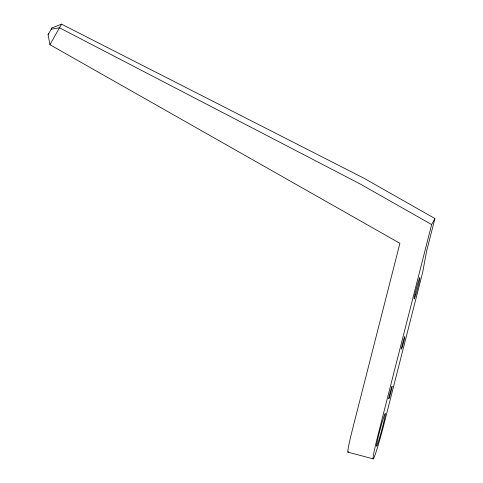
<?xml version="1.0" encoding="UTF-8"?>
<svg xmlns="http://www.w3.org/2000/svg" width="483" height="483" viewBox="0 0 483 483"><rect width="100%" height="100%" fill="white"/><g stroke="black" fill="none" stroke-linecap="round" stroke-linejoin="round"><path stroke-width="0.72" d="M434.917 218.527L431.645 224.553L377.917 435.382A30.085 1.515 -75.1 0 0 373.655 458.391A30.085 1.515 -75.1 0 0 383.937 424.297L422.685 272.261L426.58 251.257L434.917 218.527L363.415 177.943L61.54 24.15L51.898 27.948L48.083 34.71L49.948 44.702L399.906 243.305L352.668 428.669A30.085 1.515 -75.1 0 0 348.4 451.671M48.083 34.71L48.735 33.502M51.898 27.948L51.24 29.149L59.554 27.809L360.143 183.969L431.645 224.553M61.54 24.15L49.948 44.702M347.869 452.13L373.124 458.85M389.763 396.145A6.539 0.332 -75.1 0 0 392.111 386.303A6.539 0.332 -75.1 0 0 389.376 395.378A6.539 0.332 -75.1 0 0 389.763 396.145M415.869 294.364A11.121 0.561 -75.1 0 0 419.872 277.634A11.121 0.561 -75.1 0 0 415.217 293.06A11.121 0.561 -75.1 0 0 415.869 294.364M379.221 439.035A17.008 0.857 -75.1 0 0 385.337 413.448A17.008 0.857 -75.1 0 0 378.219 437.043A17.008 0.857 -75.1 0 0 379.221 439.035M402.411 346.498A6.539 0.332 -75.1 0 0 404.766 336.657A6.539 0.332 -75.1 0 0 402.025 345.731A6.539 0.332 -75.1 0 0 402.411 346.498"/></g></svg>
